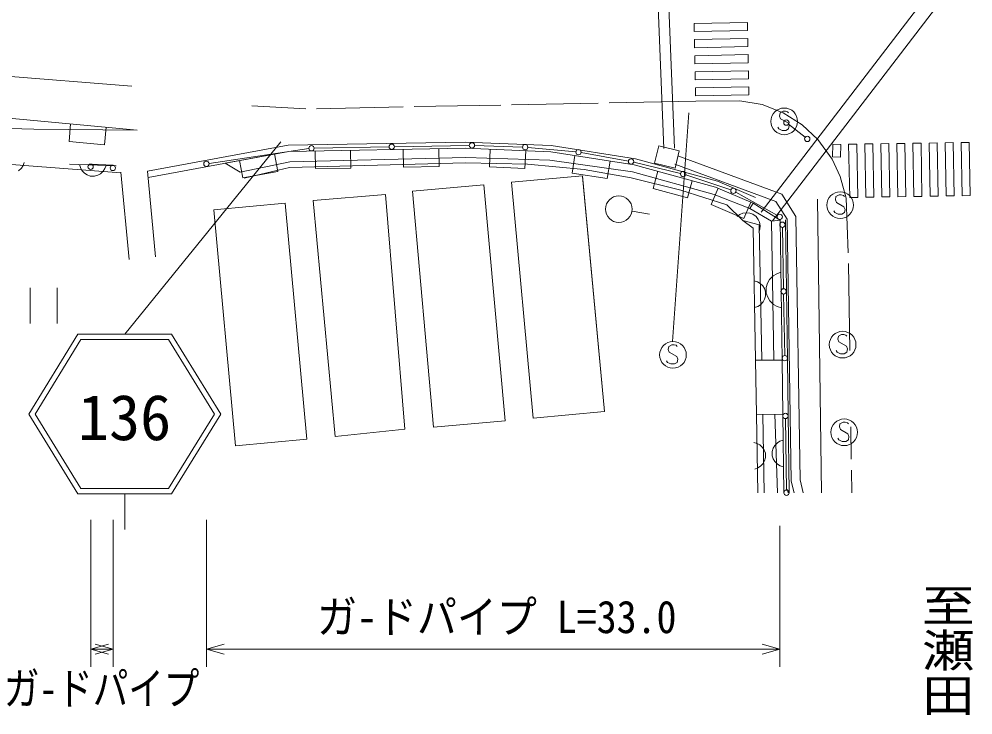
# Model space of a CAD drawing. Units: millimetres, scale not verified. Extents: x 40000 to 680000, y 20000 to 380000.
# Drawn here: x 401566 to 455241, y 241446 to 280614 of the extents above; entities that cross this region are included whole.
import ezdxf
from ezdxf.enums import TextEntityAlignment as Align

# ---------------------------------------------------------------- set-up
doc = ezdxf.new("R2010")
doc.units = ezdxf.units.MM
doc.header["$LTSCALE"] = 1000
for name, color, linetype, lineweight in [('M-BGD', 7, 'Continuous', 13), ('M-BGD-EXST', 7, 'Continuous', 13), ('M-STR-HTXT', 7, 'Continuous', 13), ('M-STR-STRC', 7, 'Continuous', 13)]:
    doc.layers.add(name, color=color, linetype=linetype, lineweight=lineweight)
doc.layers.add('M-BGD-HTXT', color=7, linetype='Continuous')
doc.styles.add('@ＭＳ ゴシック', font='')
doc.styles.add('ＭＳ ゴシック', font='')
doc.styles.get('@ＭＳ ゴシック').set_extended_font_data('@MS Gothic')
doc.styles.get('ＭＳ ゴシック').set_extended_font_data('MS Gothic')

msp = doc.modelspace()

# ---------------------------------------------------------------- linework, layer by layer
at = {"layer": 'M-BGD'}
for p, q in [((437843, 273321), (437297, 287346)), ((438445, 273344), (437898, 287370)), ((443329, 269752), (454523, 284375)), ((443967, 269264), (455224, 283970)), ((442548, 280417), (439549, 280360)), ((439549, 280360), (439558, 279908)), ((442557, 279966), (442548, 280417)), ((439558, 279908), (442557, 279966)), ((442566, 279514), (439568, 279456)), ((439568, 279456), (439578, 279004)), ((442575, 279062), (442566, 279514)), ((439578, 279004), (442575, 279062)), ((442585, 278611), (439587, 278553)), ((442594, 278159), (442585, 278611)), ((439587, 278553), (439597, 278101)), ((439597, 278101), (442594, 278159)), ((394970, 277851), (407911, 276843)), ((442603, 277707), (439606, 277649)), ((439606, 277649), (439616, 277197)), ((442612, 277256), (442603, 277707)), ((439616, 277197), (442612, 277256)), ((442622, 276804), (439626, 276745)), ((439626, 276745), (439635, 276294)), ((442631, 276352), (442622, 276804)), ((434150, 275888), (429277, 275782)), ((439644, 275993), (434775, 275902)), ((439635, 276294), (442631, 276352)), ((442118, 276006), (439644, 275993)), ((443374, 275805), (442118, 276006)), ((397230, 275394), (408209, 274370)), ((417699, 275562), (414667, 275730)), ((423186, 275674), (418306, 275571)), ((428680, 275774), (423800, 275686)), ((444560, 275337), (443374, 275805)), ((445630, 274669), (444560, 275337)), ((402394, 274417), (394160, 274650)), ((408209, 274370), (402394, 274417)), ((404469, 274719), (404376, 273723)), ((406367, 273538), (406460, 274533)), ((444860, 274692), (445804, 273958)), ((446508, 273844), (445630, 274669)), ((447315, 272732), (446508, 273844)), ((404376, 273723), (406367, 273538)), ((408795, 272050), (416702, 273520)), ((412254, 272489), (417874, 273323)), ((416702, 273520), (426673, 273695)), ((416737, 273169), (426669, 273344)), ((416737, 273169), (426669, 273344)), ((418173, 273348), (422386, 273423)), ((420238, 272230), (420220, 273230)), ((422686, 273429), (426899, 273504)), ((423186, 273282), (423204, 272283)), ((425204, 272318), (425186, 273318)), ((426669, 273344), (431482, 273149)), ((426669, 273344), (431482, 273149)), ((426673, 273695), (431516, 273499)), ((427198, 273501), (429896, 273412)), ((428076, 273287), (428036, 272288)), ((430034, 272207), (430075, 273206)), ((430195, 273393), (432894, 273138)), ((431516, 273499), (436260, 272754)), ((437568, 273476), (437326, 272502)), ((438719, 273189), (437568, 273476)), ((447345, 272858), (447359, 273570)), ((447810, 273561), (447359, 273570)), ((447796, 272849), (447810, 273561)), ((448699, 273577), (448246, 273570)), ((448246, 273570), (448308, 270572)), ((448760, 270579), (448699, 273577)), ((449604, 273591), (449151, 273584)), ((449151, 273584), (449212, 270586)), ((449663, 270593), (449604, 273591)), ((450509, 273604), (450056, 273598)), ((450056, 273598), (450115, 270600)), ((450567, 270607), (450509, 273604)), ((451414, 273618), (450961, 273611)), ((450961, 273611), (451019, 270614)), ((451470, 270621), (451414, 273618)), ((452319, 273631), (451866, 273625)), ((451866, 273625), (451922, 270628)), ((452374, 270636), (452319, 273631)), ((453223, 273645), (452771, 273638)), ((452771, 273638), (452826, 270643)), ((453277, 270650), (453223, 273645)), ((454128, 273659), (453676, 273652)), ((453676, 273652), (453729, 270657)), ((454181, 270664), (454128, 273659)), ((455033, 273672), (454581, 273665)), ((454581, 273665), (454633, 270671)), ((455084, 270678), (455033, 273672)), ((397814, 272681), (407297, 271952)), ((408831, 271700), (416737, 273169)), ((413166, 272505), (416737, 273169)), ((416118, 272037), (415935, 273020)), ((426710, 272829), (416794, 272587)), ((418220, 273195), (418238, 272195)), ((431424, 272675), (426710, 272829)), ((436082, 272011), (431424, 272675)), ((431482, 273149), (436186, 272410)), ((431482, 273149), (436186, 272410)), ((432846, 272935), (432691, 271947)), ((433191, 273098), (435857, 272625)), ((436260, 272754), (440874, 271488)), ((438477, 272215), (438719, 273189)), ((444487, 270752), (438638, 272910)), ((447779, 271745), (447315, 272732)), ((447345, 272858), (447796, 272849)), ((401541, 272073), (401696, 272218)), ((401696, 272218), (401791, 272365)), ((401791, 272365), (401857, 272543)), ((404402, 272456), (407031, 272350)), ((404967, 272433), (405020, 272251)), ((405020, 272251), (405104, 272098)), ((405601, 272454), (406852, 272382)), ((406303, 272049), (406399, 272196)), ((406399, 272196), (406466, 272373)), ((414016, 272005), (413166, 272505)), ((413969, 272654), (414151, 271671)), ((416794, 272587), (414016, 272005)), ((414228, 271664), (416782, 272259)), ((416782, 272259), (426695, 272523)), ((418238, 272195), (420238, 272230)), ((423204, 272283), (425204, 272318)), ((426695, 272523), (430178, 272441)), ((428036, 272288), (430034, 272207)), ((430178, 272441), (433356, 272145)), ((433356, 272145), (436001, 271676)), ((434667, 271637), (434822, 272625)), ((436151, 272563), (438789, 271928)), ((436186, 272410), (440758, 271156)), ((436186, 272410), (440758, 271156)), ((437326, 272502), (438477, 272215)), ((444154, 270340), (438465, 272439)), ((405104, 272098), (405247, 271942)), ((405247, 271942), (405394, 271846)), ((405394, 271846), (405571, 271779)), ((405571, 271779), (405811, 271769)), ((405811, 271769), (405993, 271822)), ((405993, 271822), (406147, 271906)), ((406147, 271906), (406303, 272049)), ((407294, 271989), (407753, 267083)), ((408795, 272050), (409247, 267223)), ((414151, 271671), (416118, 272037)), ((433273, 271791), (429280, 271436)), ((432691, 271947), (434667, 271637)), ((434502, 258526), (433273, 271791)), ((433276, 271758), (434502, 258526)), ((436001, 271676), (438796, 270986)), ((440688, 270746), (436082, 272011)), ((437508, 272048), (437243, 271083)), ((439077, 271845), (441621, 270995)), ((448113, 270526), (447779, 271745)), ((427718, 271285), (423704, 270923)), ((428920, 258005), (427718, 271285)), ((429280, 271436), (430492, 258147)), ((437243, 271083), (439172, 270554)), ((439172, 270554), (439436, 271518)), ((440897, 271096), (440504, 270176)), ((440758, 271156), (442875, 270251)), ((440758, 271156), (442875, 270251)), ((440874, 271488), (443013, 270574)), ((422176, 270748), (418122, 270402)), ((423280, 257522), (422176, 270748)), ((423704, 270923), (424894, 257640)), ((438796, 270986), (441402, 270150)), ((442689, 269959), (440688, 270746)), ((441894, 270875), (444241, 269556)), ((445279, 269496), (444487, 270752)), ((448113, 270526), (448228, 267460)), ((448308, 270572), (448760, 270579)), ((449212, 270586), (449663, 270593)), ((450115, 270600), (450567, 270607)), ((451019, 270614), (451470, 270621)), ((451922, 270628), (452374, 270636)), ((452826, 270643), (453277, 270650)), ((453729, 270657), (454181, 270664)), ((454633, 270671), (455084, 270678)), ((416546, 270257), (412528, 269871)), ((417766, 256964), (416546, 270257)), ((418122, 270402), (419344, 257122)), ((440504, 270176), (442343, 269391)), ((441402, 270150), (442295, 269271)), ((442343, 269391), (442736, 270310)), ((442875, 270251), (442689, 269959)), ((444398, 269302), (442875, 270251)), ((444780, 269347), (444154, 270340)), ((446486, 270471), (446720, 253954)), ((412528, 269871), (413741, 256600)), ((436057, 269795), (437047, 269632)), ((442133, 269613), (441978, 269504)), ((442294, 269681), (442133, 269613)), ((442504, 269713), (442294, 269681)), ((442678, 269697), (442504, 269713)), ((442859, 269638), (442678, 269697)), ((443909, 269246), (442689, 269959)), ((443052, 269496), (442859, 269638)), ((443162, 269341), (443052, 269496)), ((445517, 254672), (445279, 269496)), ((442295, 269271), (443218, 269029)), ((442295, 269271), (442870, 268848)), ((443229, 269180), (443162, 269341)), ((443218, 269029), (443366, 261420)), ((443262, 268970), (443229, 269180)), ((443245, 268796), (443262, 268970)), ((443909, 269246), (444398, 269302)), ((444040, 261421), (443909, 269246)), ((444398, 269302), (444503, 261422)), ((444398, 269302), (444503, 261422)), ((444699, 269306), (444804, 261426)), ((445016, 254608), (444780, 269347)), ((442870, 268848), (443015, 261413)), ((443187, 268616), (443245, 268796)), ((444585, 265434), (444523, 268889)), ((448232, 266847), (448311, 261967)), ((444198, 266279), (444000, 266156)), ((444437, 266362), (444198, 266279)), ((443109, 265824), (442928, 265881)), ((443261, 265737), (443109, 265824)), ((443414, 265590), (443261, 265737)), ((443685, 265752), (443609, 265511)), ((443803, 265953), (443685, 265752)), ((444000, 266156), (443803, 265953)), ((402183, 265487), (402183, 263487)), ((403703, 263487), (403703, 265487)), ((443507, 265442), (443414, 265590)), ((443570, 265263), (443507, 265442)), ((443575, 265023), (443570, 265263)), ((443609, 265511), (443613, 265191)), ((443613, 265191), (443696, 264952)), ((443284, 264537), (443431, 264690)), ((443431, 264690), (443518, 264842)), ((443518, 264842), (443575, 265023)), ((443696, 264952), (443819, 264753)), ((443819, 264753), (444021, 264556)), ((444652, 261678), (444590, 265134)), ((442957, 264381), (443136, 264444)), ((443136, 264444), (443284, 264537)), ((444021, 264556), (444223, 264439)), ((444223, 264439), (444464, 264362)), ((443015, 261413), (444503, 261422)), ((443065, 258351), (443015, 261413)), ((444503, 261422), (444040, 261421)), ((444503, 261422), (444543, 258377)), ((444503, 261422), (444543, 258377)), ((444804, 261426), (444844, 258381)), ((430492, 258147), (434502, 258526)), ((444543, 258377), (443065, 258351)), ((443065, 258351), (443140, 253954)), ((443416, 258357), (443491, 253954)), ((444253, 253954), (444092, 258371)), ((444603, 253954), (444543, 258377)), ((444543, 258377), (444607, 253954)), ((444844, 258381), (444908, 253954)), ((424894, 257640), (428920, 258005)), ((444749, 254104), (444690, 258123)), ((448372, 257658), (448395, 255835)), ((419344, 257122), (423280, 257522)), ((413741, 256600), (417766, 256964)), ((443092, 256725), (442910, 256778)), ((443245, 256641), (443092, 256725)), ((443401, 256497), (443245, 256641)), ((444087, 256609), (443999, 256458)), ((444235, 256761), (444087, 256609)), ((444384, 256853), (444235, 256761)), ((444563, 256915), (444384, 256853)), ((443497, 256350), (443401, 256497)), ((443564, 256173), (443497, 256350)), ((443573, 255933), (443564, 256173)), ((443999, 256458), (443941, 256277)), ((443941, 256277), (443945, 256037)), ((443945, 256037), (444007, 255858)), ((443292, 255442), (443436, 255597)), ((443436, 255597), (443520, 255751)), ((443520, 255751), (443573, 255933)), ((444007, 255858), (444099, 255709)), ((444099, 255709), (444251, 255561)), ((444251, 255561), (444402, 255473)), ((442968, 255279), (443145, 255346)), ((443145, 255346), (443292, 255442)), ((444402, 255473), (444583, 255415)), ((448402, 255227), (448422, 253954)), ((445174, 253954), (445016, 254608)), ((445690, 253954), (445517, 254672))]:
    msp.add_line(p, q, dxfattribs=at)
for centre, radius in [((444741, 274785), 150), ((445922, 273866), 150), ((418023, 273345), 150), ((422536, 273426), 150), ((427049, 273506), 150), ((430046, 273407), 150), ((433044, 273124), 150), ((436005, 272598), 150), ((405593, 272304), 150), ((406843, 272232), 150), ((412106, 272467), 150), ((438935, 271893), 150), ((441763, 270948), 150), ((435314, 269916), 750), ((444372, 269483), 150), ((444521, 269039), 150), ((444588, 265284), 150), ((444655, 261528), 150), ((444688, 258273), 150), ((444752, 253954), 150)]:
    msp.add_circle(centre, radius, dxfattribs=at)
at = {"layer": 'M-BGD-EXST'}
for p, q in [((444565, 275426), (444385, 275336)), ((444685, 275426), (444565, 275426)), ((444805, 275396), (444685, 275426)), ((444865, 275336), (444805, 275396)), ((438342, 262462), (439246, 275335)), ((444385, 275336), (444355, 275156)), ((444355, 275156), (444415, 275006)), ((444415, 275006), (444835, 274766)), ((444325, 274436), (444265, 274526)), ((444505, 274346), (444325, 274436)), ((444715, 274346), (444505, 274346)), ((444865, 274436), (444715, 274346)), ((444835, 274766), (444895, 274616)), ((444895, 274616), (444865, 274436)), ((447533, 270624), (447503, 270444)), ((447713, 270714), (447533, 270624)), ((447833, 270714), (447713, 270714)), ((447953, 270684), (447833, 270714)), ((448013, 270624), (447953, 270684)), ((447503, 270444), (447563, 270294)), ((447563, 270294), (447983, 270054)), ((447983, 270054), (448043, 269904)), ((447473, 269724), (447413, 269814)), ((447653, 269634), (447473, 269724)), ((447863, 269634), (447653, 269634)), ((448013, 269724), (447863, 269634)), ((448043, 269904), (448013, 269724)), ((447669, 262768), (447639, 262588)), ((447639, 262588), (447699, 262438)), ((447849, 262858), (447669, 262768)), ((447969, 262858), (447849, 262858)), ((448089, 262828), (447969, 262858)), ((448149, 262768), (448089, 262828)), ((438121, 262192), (438091, 262012)), ((438091, 262012), (438151, 261862)), ((438301, 262282), (438121, 262192)), ((438421, 262282), (438301, 262282)), ((438541, 262252), (438421, 262282)), ((438601, 262192), (438541, 262252)), ((447609, 261868), (447549, 261958)), ((447699, 262438), (448119, 262198)), ((448119, 262198), (448179, 262048)), ((448179, 262048), (448149, 261868)), ((438151, 261862), (438571, 261622)), ((438571, 261622), (438631, 261472)), ((438631, 261472), (438601, 261292)), ((447789, 261778), (447609, 261868)), ((447999, 261778), (447789, 261778)), ((448149, 261868), (447999, 261778)), ((438061, 261292), (438001, 261382)), ((438241, 261202), (438061, 261292)), ((438451, 261202), (438241, 261202)), ((438601, 261292), (438451, 261202)), ((447757, 257834), (447727, 257654)), ((447727, 257654), (447787, 257504)), ((447937, 257924), (447757, 257834)), ((448057, 257924), (447937, 257924)), ((448177, 257894), (448057, 257924)), ((448237, 257834), (448177, 257894)), ((447787, 257504), (448207, 257264)), ((448207, 257264), (448267, 257114)), ((448267, 257114), (448237, 256934)), ((447697, 256934), (447637, 257024)), ((447877, 256844), (447697, 256934)), ((448087, 256844), (447877, 256844)), ((448237, 256934), (448087, 256844))]:
    msp.add_line(p, q, dxfattribs=at)
for centre in [(444625, 274856), (447773, 270144), (447909, 262288), (438361, 261712), (447997, 257354)]:
    msp.add_circle(centre, 750, dxfattribs=at)
at = {"layer": 'M-STR-HTXT'}
for p, q in [((444846, 253954), (444815, 254131)), ((405601, 252430), (405601, 244155)), ((406852, 244155), (406852, 252430)), ((412106, 244155), (412106, 252430)), ((444372, 252091), (444372, 244155)), ((405601, 245155), (406601, 245435)), ((405852, 245435), (406852, 245155)), ((412106, 245155), (413106, 245435)), ((443372, 245435), (444372, 245155)), ((406601, 244875), (405601, 245155)), ((405601, 245155), (406852, 245155)), ((406852, 245155), (405852, 244875)), ((413106, 244875), (412106, 245155)), ((444372, 245155), (412106, 245155)), ((444372, 245155), (443372, 244875))]:
    msp.add_line(p, q, dxfattribs=at)
at = {"layer": 'M-STR-STRC'}
for p, q in [((416304, 273712), (407511, 262884)), ((404875, 262884), (402111, 258384)), ((405043, 262584), (402463, 258384)), ((404875, 262884), (410147, 262884)), ((405043, 262584), (409980, 262584)), ((412559, 258384), (409980, 262584)), ((412911, 258384), (410147, 262884)), ((402111, 258384), (404875, 253884)), ((402463, 258384), (405043, 254184)), ((409980, 254184), (412559, 258384)), ((410147, 253884), (412911, 258384)), ((404875, 253884), (410147, 253884)), ((405043, 254184), (409980, 254184)), ((407511, 253884), (407511, 251884))]:
    msp.add_line(p, q, dxfattribs=at)

# ---------------------------------------------------------------- texts
at = {"layer": 'M-BGD-HTXT', "style": '@ＭＳ ゴシック', "width": 0.85}
msp.add_text('至瀬田', height=2177, rotation=270, dxfattribs=at).set_placement((453814, 248894), align=Align.MIDDLE_LEFT)
at = {"layer": 'M-STR-HTXT', "style": 'ＭＳ ゴシック'}
for s, width, p in [('ガ-ドパイプ L=33.0', 0.9, (418331, 245499)), ('ガ-ドパイプ', 0.8, (400714, 241468))]:
    msp.add_text(s, height=1833, dxfattribs=dict(at, width=width)).set_placement(p, align=Align.BOTTOM_LEFT)
at = {"layer": 'M-STR-STRC', "style": 'ＭＳ ゴシック'}
msp.add_text('136', height=2566, dxfattribs=at).set_placement((404886, 256142), align=Align.BOTTOM_LEFT)

doc.saveas('drawing.dxf')
